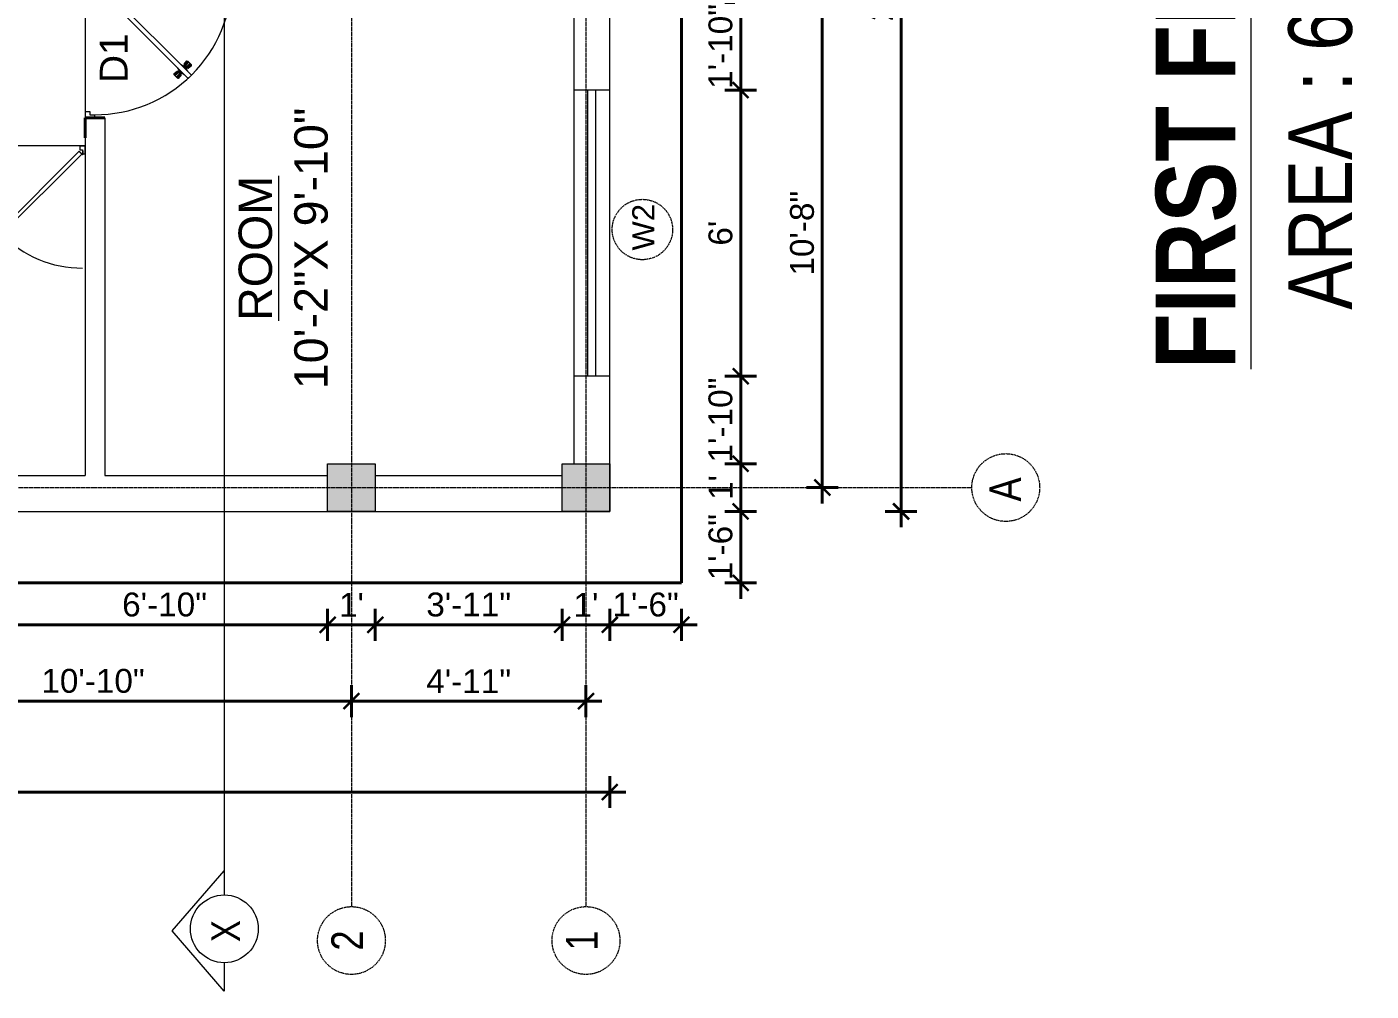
# Model space of a CAD drawing. Header units: inches. Extents: x 141029 to 166402, y -23568 to -18036.
# Drawn here: x 165023.8 to 165361.9, y -20372.5 to -20129.9 of the extents above; entities that cross this region are included whole.
import ezdxf

# ---------------------------------------------------------------- set-up
doc = ezdxf.new("R2010")
doc.units = ezdxf.units.IN
doc.header["$LTSCALE"] = 0.5
doc.header["$MEASUREMENT"] = 0
doc.header["$PDMODE"] = 66
doc.linetypes.add('CENTER', pattern=[2, 1.25, -0.25, 0.25, -0.25])
for name, color, linetype, lineweight in [('Annotate-Lite.w', 177, 'Continuous', 9), ('Annotations-Bold.w', 177, 'Continuous', 13), ('DOOR & WIN', 1, 'Continuous', 25), ('PUERTAS', 7, 'Continuous', 9), ('TEXT', 220, 'Continuous', 9), ('Text-100.w', 254, 'Continuous', 9), ('wall', 1, 'Continuous', 40)]:
    doc.layers.add(name, color=color, linetype=linetype, lineweight=lineweight)
doc.styles.add('ARAIL', font='ARIALN.TTF')
doc.styles.add('arial', font='arial.ttf')
doc.styles.add('DIMTEXT', font='arial.ttf', dxfattribs={"height": 6})
doc.styles.add('gaurav', font='arial.ttf')
doc.styles.get("Standard").update_dxf_attribs({"font": 'arial.ttf'})
doc.dimstyles.new('1 by 96', dxfattribs={"dimtxt": 6, "dimasz": 4, "dimexe": 4, "dimexo": 4, "dimgap": 2, "dimtad": 1, "dimdec": 0, "dimzin": 0, "dimdsep": 46, "dimlunit": 4, "dimtxsty": 'Standard', "dimblk": 'ARCHTICK', "dimcen": 0, "dimdle": 4, "dimadec": 0, "dimazin": 0, "dimtfac": 1, "dimtdec": 0, "dimtix": 1, "dimtofl": 0, "dimtmove": 1, "dimatfit": 3, "dimldrblk": 'ARCHTICK', "dimfxl": 4, "dimfxlon": 1, "dimtolj": 1, "dimtzin": 0, "dimlwd": -1, "dimlwe": -1, "dimarcsym": 0})

# ---------------------------------------------------------------- blocks, each defined once
blk = doc.blocks.new('2ft6in')
at = {"layer": 'PUERTAS', "color": 2}
for p, q in [((0.84, 2.1), (21.02, 22.28)), ((21.71, 21.6), (1.47, 1.37)), ((18.33, 21.76), (18.31, 21.77)), ((21.71, 21.6), (21.02, 22.28)), ((21.18, 18.9), (21.2, 18.89)), ((0, 2), (0, 0)), ((0.6, 2), (0, 2)), ((1.33, 0), (0, 0)), ((0.6, 1.26), (0.6, 2.04)), ((0.67, 1.26), (0.6, 1.26)), ((0.67, 1.26), (0.67, 2.01)), ((0.67, 1), (0.67, 1.26)), ((1.33, 1), (0.67, 1)), ((1.31, 1.53), (0.79, 2.06)), ((1.36, 1.58), (0.81, 2.12)), ((1.36, 1.58), (1.31, 1.53)), ((1.47, 1.37), (1.31, 1.53)), ((1.33, 0), (1.33, 1)), ((28.67, 0), (28.67, 1)), ((28.67, 1), (29.33, 1)), ((28.67, 0), (30, 0)), ((29.33, 1), (29.33, 2)), ((29.33, 2), (30, 2)), ((30, 0), (30, 2))]:
    blk.add_line(p, q, dxfattribs=at)
at = {"layer": 'PUERTAS', "color": 8}
for p, q in [((18.81, 20.78), (18.04, 21.4)), ((18.86, 20.83), (18.08, 21.46)), ((18.95, 20.92), (18.2, 21.58)), ((18.44, 21.9), (18.31, 21.77)), ((19.07, 21.03), (18.34, 21.72)), ((18.44, 21.9), (18.56, 22.02)), ((18.58, 22.01), (18.56, 22.02)), ((19.3, 21.26), (18.61, 22)), ((19.42, 21.38), (18.75, 22.14)), ((19.51, 21.48), (18.88, 22.26)), ((18.91, 20.27), (19.19, 20.69)), ((19.55, 21.53), (18.93, 22.3)), ((19.13, 20.8), (19.03, 20.9)), ((19.15, 20.82), (19.05, 20.92)), ((19.09, 20.44), (19.25, 20.76)), ((19.19, 20.87), (19.1, 20.96)), ((19.25, 20.93), (19.16, 21.02)), ((19.28, 20.63), (19.32, 20.83)), ((19.4, 21.08), (19.31, 21.17)), ((19.47, 21.15), (19.38, 21.24)), ((19.43, 20.78), (19.4, 20.9)), ((19.51, 21.19), (19.42, 21.28)), ((19.55, 20.91), (19.43, 20.94)), ((19.53, 21.21), (19.44, 21.3)), ((19.7, 21.06), (19.51, 21.01)), ((19.89, 21.24), (19.58, 21.08)), ((20.07, 21.42), (19.64, 21.15)), ((20.67, 20.47), (20.51, 20.15)), ((20.85, 20.64), (20.57, 20.22)), ((19.69, 19.49), (20.12, 19.76)), ((19.87, 19.67), (20.18, 19.83)), ((20.06, 19.85), (20.25, 19.9)), ((20.21, 20), (20.33, 19.97)), ((20.21, 19.38), (20.83, 18.61)), ((20.23, 19.7), (20.32, 19.61)), ((20.25, 19.72), (20.34, 19.63)), ((20.25, 19.43), (20.88, 18.65)), ((20.29, 19.76), (20.38, 19.67)), ((20.33, 20.13), (20.36, 20.01)), ((20.34, 19.53), (21, 18.77)), ((20.36, 19.83), (20.45, 19.74)), ((20.48, 20.28), (20.44, 20.08)), ((20.46, 19.64), (21.14, 18.91)), ((20.5, 19.98), (20.6, 19.89)), ((20.57, 20.04), (20.66, 19.95)), ((20.61, 20.09), (20.7, 19.99)), ((20.63, 20.11), (20.72, 20.01)), ((20.69, 19.87), (21.42, 19.19)), ((20.81, 19.99), (21.56, 19.33)), ((20.9, 20.08), (21.68, 19.45)), ((20.95, 20.13), (21.72, 19.51)), ((21.32, 19.01), (21.2, 18.89)), ((21.32, 19.01), (21.44, 19.14)), ((21.43, 19.15), (21.44, 19.14)), ((0, 0), (30, 0))]:
    blk.add_line(p, q, dxfattribs=at)
at = {"layer": 'PUERTAS', "color": 1}
for p, q in [((18.06, 21.44), (18.48, 21.86)), ((18.74, 20.79), (18.06, 21.34)), ((18.08, 21.51), (18.45, 21.88)), ((18.11, 21.49), (18.08, 21.51)), ((18.82, 22.25), (18.45, 21.88)), ((18.9, 22.28), (18.48, 21.86)), ((18.84, 22.23), (18.82, 22.25)), ((18.83, 20.8), (19.18, 21.15)), ((18.84, 20.21), (19.1, 20.6)), ((18.92, 20.89), (18.93, 20.88)), ((19.54, 21.59), (18.99, 22.27)), ((19.02, 20.88), (19.24, 21.1)), ((19.12, 20.8), (19.03, 20.89)), ((19.1, 20.7), (19.11, 20.69)), ((19.1, 20.6), (19.1, 20.6)), ((19.11, 20.79), (19.33, 21.01)), ((19.54, 21.5), (19.18, 21.15)), ((19.45, 21.31), (19.24, 21.1)), ((19.55, 21.22), (19.33, 21.01)), ((19.45, 21.41), (19.45, 21.41)), ((19.54, 21.22), (19.45, 21.31)), ((19.64, 21.23), (19.64, 21.23)), ((19.74, 21.24), (19.73, 21.23)), ((20.12, 21.49), (19.74, 21.24)), ((20.22, 21.48), (20.22, 21.49)), ((20.66, 20.31), (20.65, 20.31)), ((20.91, 20.7), (20.66, 20.31)), ((20.91, 20.8), (20.91, 20.79)), ((18.85, 20.11), (18.84, 20.12)), ((19.53, 19.43), (19.54, 19.42)), ((19.64, 19.42), (20.02, 19.67)), ((20.02, 19.67), (20.03, 19.68)), ((20.12, 19.68), (20.12, 19.68)), ((20.21, 19.69), (20.43, 19.9)), ((20.22, 19.41), (20.57, 19.76)), ((20.22, 19.69), (20.31, 19.6)), ((20.22, 19.32), (20.76, 18.64)), ((20.31, 19.6), (20.52, 19.81)), ((20.31, 19.5), (20.31, 19.5)), ((20.65, 20.12), (20.43, 19.9)), ((20.74, 20.03), (20.52, 19.81)), ((20.93, 20.11), (20.57, 19.76)), ((20.64, 20.11), (20.73, 20.02)), ((20.65, 20.21), (20.65, 20.22)), ((20.84, 20.02), (20.83, 20.03)), ((20.86, 18.63), (21.28, 19.05)), ((20.91, 18.68), (20.94, 18.66)), ((20.94, 18.66), (21.31, 19.03)), ((21.02, 20.12), (21.7, 19.57)), ((21.7, 19.47), (21.28, 19.05)), ((21.67, 19.4), (21.31, 19.03)), ((21.65, 19.42), (21.67, 19.4))]:
    blk.add_line(p, q, dxfattribs=at)
at = {"layer": 'PUERTAS', "color": 2}
for radius in [0.129, 0.0627]:
    blk.add_circle((0.68, 2.14), radius, dxfattribs=at)
at = {"layer": 'PUERTAS', "color": 8}
blk.add_arc((0.68, 2.14), 28.65, 359.7285, 90.0333, dxfattribs=at)
at = {"layer": 'PUERTAS', "color": 1}
for centre, start, end in [((18.78, 20.84), 231.0764, 315), ((18.94, 22.23), 38.9236, 135), ((18.97, 20.93), 225, 315), ((19.16, 20.74), 135, 219.7428), ((19.06, 20.65), 315, 39.7428), ((19.4, 21.36), 315, 45), ((19.49, 21.55), 315, 38.9236), ((19.6, 21.18), 50.2572, 135), ((19.68, 21.28), 230.2572, 315), ((20.17, 21.44), 45, 135), ((20.7, 20.26), 135, 219.7428), ((20.87, 20.75), 315, 45), ((18.89, 20.16), 135, 225), ((19.59, 19.47), 225, 315), ((20.07, 19.63), 50.2572, 135), ((20.16, 19.73), 230.2572, 315), ((20.27, 19.36), 135, 218.9236), ((20.35, 19.55), 135, 225), ((20.6, 20.17), 315, 39.7428), ((20.78, 19.98), 45, 135), ((20.82, 18.68), 218.9236, 315), ((20.98, 20.07), 51.0764, 135), ((21.65, 19.52), 315, 51.0764)]:
    blk.add_arc(centre, 0.0667, start, end, dxfattribs=at)
blk = doc.blocks.new('*U216')
at = {"color": 3}
blk.add_blockref('2ft6in', (0, 0), dxfattribs=at)
blk = doc.blocks.new('3ft')
at = {"layer": 'PUERTAS', "color": 6}
for p, q in [((1.01, 2.52), (25.23, 26.74)), ((26.05, 25.92), (1.77, 1.64)), ((26.05, 25.92), (25.23, 26.74)), ((0, 2.4), (0, 0)), ((0.72, 2.4), (0, 2.4)), ((1.6, 0), (0, 0)), ((0.72, 1.52), (0.72, 2.44)), ((0.8, 1.52), (0.72, 1.52)), ((0.8, 1.52), (0.8, 2.41)), ((0.8, 1.2), (0.8, 1.52)), ((1.6, 1.2), (0.8, 1.2)), ((1.57, 1.84), (0.94, 2.47)), ((1.63, 1.89), (0.97, 2.55)), ((1.63, 1.89), (1.57, 1.84)), ((1.77, 1.64), (1.57, 1.84)), ((1.6, 0), (1.6, 1.2)), ((34.4, 0), (34.4, 1.2)), ((34.4, 1.2), (35.2, 1.2)), ((34.4, 0), (36, 0)), ((35.2, 1.2), (35.2, 2.4)), ((35.2, 2.4), (36, 2.4)), ((36, 0), (36, 2.4))]:
    blk.add_line(p, q, dxfattribs=at)
at = {"layer": 'PUERTAS', "color": 8}
for p, q in [((22.57, 24.94), (21.65, 25.68)), ((22.63, 24.99), (21.69, 25.75)), ((22.74, 25.1), (21.84, 25.9)), ((22.13, 26.28), (21.98, 26.13)), ((22.88, 25.24), (22.01, 26.06)), ((22.13, 26.28), (22.27, 26.42)), ((22.29, 26.41), (22.27, 26.42)), ((23.16, 25.52), (22.34, 26.39)), ((23.3, 25.66), (22.5, 26.56)), ((23.41, 25.77), (22.65, 26.71)), ((22.69, 24.32), (23.02, 24.83)), ((23.46, 25.83), (22.72, 26.75)), ((22.95, 24.96), (22.84, 25.07)), ((22.98, 24.99), (22.86, 25.1)), ((23.03, 25.04), (22.91, 25.15)), ((22.91, 24.53), (23.1, 24.91)), ((23.11, 25.12), (22.99, 25.23)), ((23.13, 24.76), (23.18, 24.99)), ((23.28, 25.3), (23.17, 25.41)), ((23.36, 25.37), (23.25, 25.49)), ((23.31, 24.94), (23.28, 25.08)), ((23.41, 25.43), (23.3, 25.54)), ((23.46, 25.09), (23.32, 25.13)), ((23.44, 25.45), (23.33, 25.56)), ((23.64, 25.27), (23.41, 25.22)), ((23.87, 25.49), (23.49, 25.3)), ((24.08, 25.71), (23.57, 25.38)), ((23.63, 23.38), (24.14, 23.72)), ((23.84, 23.6), (24.22, 23.79)), ((24.07, 23.82), (24.3, 23.88)), ((24.25, 24), (24.39, 23.97)), ((24.35, 23.72), (24.46, 23.61)), ((24.4, 24.15), (24.43, 24.01)), ((24.43, 23.8), (24.54, 23.69)), ((24.58, 24.33), (24.52, 24.1)), ((24.6, 23.97), (24.72, 23.86)), ((24.8, 24.56), (24.61, 24.18)), ((25.02, 24.77), (24.68, 24.26)), ((24.68, 24.05), (24.79, 23.94)), ((24.73, 24.1), (24.85, 23.99)), ((24.76, 24.13), (24.87, 24.02)), ((24.83, 23.85), (25.7, 23.03)), ((24.97, 23.99), (25.87, 23.2)), ((25.08, 24.1), (26.02, 23.34)), ((25.14, 24.15), (26.06, 23.41)), ((24.25, 23.26), (24.99, 22.34)), ((24.27, 23.64), (24.38, 23.53)), ((24.3, 23.67), (24.41, 23.56)), ((24.3, 23.32), (25.06, 22.38)), ((24.41, 23.43), (25.2, 22.53)), ((24.55, 23.57), (25.37, 22.7)), ((25.58, 22.82), (25.43, 22.67)), ((25.58, 22.82), (25.73, 22.97)), ((25.72, 22.98), (25.73, 22.97)), ((0, 0), (36, 0))]:
    blk.add_line(p, q, dxfattribs=at)
at = {"layer": 'PUERTAS', "color": 1}
for p, q in [((21.67, 25.73), (22.17, 26.23)), ((22.49, 24.95), (21.67, 25.61)), ((21.7, 25.82), (22.14, 26.26)), ((21.73, 25.79), (21.7, 25.82)), ((22.58, 26.7), (22.14, 26.26)), ((22.67, 26.73), (22.17, 26.23)), ((22.61, 26.67), (22.58, 26.7)), ((22.6, 24.96), (23.02, 25.38)), ((22.61, 24.25), (22.92, 24.72)), ((22.62, 24.13), (22.61, 24.14)), ((22.7, 25.07), (22.71, 25.06)), ((23.45, 25.91), (22.79, 26.73)), ((22.82, 25.06), (23.08, 25.32)), ((22.94, 24.95), (22.83, 25.07)), ((22.92, 24.72), (22.92, 24.72)), ((22.93, 24.94), (23.19, 25.21)), ((22.93, 24.84), (22.93, 24.83)), ((23.44, 25.81), (23.02, 25.38)), ((23.34, 25.58), (23.08, 25.32)), ((23.46, 25.47), (23.19, 25.21)), ((23.33, 25.7), (23.34, 25.69)), ((23.45, 25.46), (23.33, 25.57)), ((23.57, 25.47), (23.57, 25.47)), ((24.15, 25.79), (23.68, 25.48)), ((23.68, 25.48), (23.68, 25.48)), ((24.25, 23.62), (24.51, 23.89)), ((24.27, 25.78), (24.26, 25.79)), ((24.26, 23.29), (24.69, 23.71)), ((24.37, 23.52), (24.63, 23.77)), ((24.78, 24.15), (24.51, 23.89)), ((24.89, 24.03), (24.63, 23.77)), ((25.11, 24.14), (24.69, 23.71)), ((24.77, 24.14), (24.88, 24.03)), ((24.79, 24.38), (24.78, 24.37)), ((24.78, 24.26), (24.78, 24.26)), ((25.1, 24.84), (24.79, 24.38)), ((25, 24.03), (25, 24.03)), ((25.09, 24.96), (25.1, 24.95)), ((25.22, 24.14), (26.03, 23.48)), ((23.44, 23.31), (23.45, 23.3)), ((23.56, 23.3), (24.03, 23.61)), ((24.03, 23.61), (24.03, 23.62)), ((24.14, 23.62), (24.14, 23.62)), ((24.26, 23.63), (24.37, 23.52)), ((24.26, 23.18), (24.92, 22.37)), ((24.37, 23.4), (24.37, 23.4)), ((25.04, 22.36), (25.54, 22.86)), ((25.1, 22.42), (25.13, 22.39)), ((25.13, 22.39), (25.57, 22.83)), ((26.04, 23.37), (25.54, 22.86)), ((26.01, 23.27), (25.57, 22.83)), ((25.98, 23.3), (26.01, 23.27))]:
    blk.add_line(p, q, dxfattribs=at)
at = {"layer": 'PUERTAS', "color": 2}
for p, q in [((21.99, 26.11), (21.98, 26.13)), ((25.42, 22.68), (25.43, 22.67))]:
    blk.add_line(p, q, dxfattribs=at)
at = {"layer": 'PUERTAS', "color": 6}
for radius in [0.155, 0.0752]:
    blk.add_circle((0.82, 2.56), radius, dxfattribs=at)
blk.add_arc((0.82, 2.56), 34.38, 359.7285, 90.0333, dxfattribs=at)
at = {"layer": 'PUERTAS', "color": 1}
for centre, start, end in [((22.54, 25.01), 231.0764, 315), ((22.67, 24.2), 135, 225), ((22.73, 26.68), 38.9236, 135), ((22.77, 25.12), 225, 315), ((22.99, 24.89), 135, 219.7428), ((22.87, 24.78), 315, 39.7428), ((23.28, 25.63), 315, 45), ((23.39, 25.86), 315, 38.9236), ((23.51, 25.41), 50.2572, 135), ((23.62, 25.53), 230.2572, 315), ((24.2, 25.73), 45, 135), ((24.84, 24.31), 135, 219.7428), ((24.72, 24.21), 315, 39.7428), ((24.94, 23.98), 45, 135), ((25.04, 24.89), 315, 45), ((25.17, 24.08), 51.0764, 135), ((23.51, 23.36), 225, 315), ((24.09, 23.56), 50.2572, 135), ((24.2, 23.68), 230.2572, 315), ((24.32, 23.23), 135, 218.9236), ((24.42, 23.46), 135, 225), ((24.98, 22.42), 218.9236, 315), ((25.98, 23.42), 315, 51.0764)]:
    blk.add_arc(centre, 0.08, start, end, dxfattribs=at)
blk = doc.blocks.new('*U213')
at = {"color": 3, "xscale": -1}
blk.add_blockref('3ft', (42, 0), dxfattribs=at)
blk = doc.blocks.new('_ArchTick')
at = {"color": 0, "linetype": 'ByBlock', "const_width": 0.15}
blk.add_lwpolyline([(-0.5, -0.5), (0.5, 0.5)], dxfattribs=at)
blk = doc.blocks.new('*D591')
at = {"layer": 'Defpoints', "color": 0, "transparency": 16777216}
for p in [(165105.43, -20251.79), (165164.43, -20251.79), (165105.43, -20299.53)]:
    blk.add_point(p, dxfattribs=at)
at = {"layer": 'wall', "color": 0, "transparency": 16777216}
for p, q in [((165105.43, -20295.53), (165105.43, -20303.53)), ((165164.43, -20295.53), (165164.43, -20303.53)), ((165168.43, -20299.53), (165101.43, -20299.53))]:
    blk.add_line(p, q, dxfattribs=at)
at = {"layer": 'wall', "color": 0, "transparency": 16777216, "xscale": 4, "yscale": 4, "zscale": 4, "rotation": 180}
blk.add_blockref('_ArchTick', (165105.43, -20299.53), dxfattribs=at)
at = {"layer": 'wall', "color": 0, "transparency": 16777216, "xscale": 4, "yscale": 4, "zscale": 4}
blk.add_blockref('_ArchTick', (165164.43, -20299.53), dxfattribs=at)
at = {"layer": 'wall', "color": 0, "transparency": 16777216, "insert": (165134.93, -20294.51), "char_height": 6, "attachment_point": 5}
blk.add_mtext('\\A1;4\'-11"', dxfattribs=at)
blk = doc.blocks.new('*D592')
at = {"layer": 'Defpoints', "color": 0, "transparency": 16777216}
for p in [(164975.43, -20251.79), (165105.43, -20251.79), (164975.43, -20299.53)]:
    blk.add_point(p, dxfattribs=at)
at = {"layer": 'wall', "color": 0, "transparency": 16777216}
for p, q in [((164975.43, -20295.53), (164975.43, -20303.53)), ((165105.43, -20295.53), (165105.43, -20303.53)), ((165109.43, -20299.53), (164971.43, -20299.53))]:
    blk.add_line(p, q, dxfattribs=at)
at = {"layer": 'wall', "color": 0, "transparency": 16777216, "xscale": 4, "yscale": 4, "zscale": 4, "rotation": 180}
blk.add_blockref('_ArchTick', (164975.43, -20299.53), dxfattribs=at)
at = {"layer": 'wall', "color": 0, "transparency": 16777216, "xscale": 4, "yscale": 4, "zscale": 4}
blk.add_blockref('_ArchTick', (165105.43, -20299.53), dxfattribs=at)
at = {"layer": 'wall', "color": 0, "transparency": 16777216, "insert": (165040.43, -20294.46), "char_height": 6, "attachment_point": 5}
blk.add_mtext('\\A1;10\'-10"', dxfattribs=at)
blk = doc.blocks.new('*D594')
at = {"layer": 'Defpoints', "color": 0, "transparency": 16777216}
for p in [(164823.43, -20251.79), (165170.43, -20251.79), (165170.43, -20322.41)]:
    blk.add_point(p, dxfattribs=at)
at = {"layer": 'wall', "color": 0, "transparency": 16777216}
for p, q in [((164823.43, -20318.41), (164823.43, -20326.41)), ((165170.43, -20318.41), (165170.43, -20326.41)), ((164819.43, -20322.41), (165174.43, -20322.41))]:
    blk.add_line(p, q, dxfattribs=at)
at = {"layer": 'wall', "color": 0, "transparency": 16777216, "xscale": 4, "yscale": 4, "zscale": 4, "rotation": 180}
blk.add_blockref('_ArchTick', (164823.43, -20322.41), dxfattribs=at)
at = {"layer": 'wall', "color": 0, "transparency": 16777216, "xscale": 4, "yscale": 4, "zscale": 4}
blk.add_blockref('_ArchTick', (165170.43, -20322.41), dxfattribs=at)
at = {"layer": 'wall', "color": 0, "transparency": 16777216, "insert": (164996.93, -20317.34), "char_height": 6, "attachment_point": 5}
blk.add_mtext('\\A1;28\'-11"', dxfattribs=at)
blk = doc.blocks.new('*D605')
at = {"layer": 'Defpoints', "color": 0, "transparency": 16777216}
for p in [(165170.43, -20117.79), (165223.86, -20117.79), (165170.43, -20245.79)]:
    blk.add_point(p, dxfattribs=at)
at = {"layer": 'wall', "color": 0, "transparency": 16777216}
for p, q in [((165223.86, -20249.79), (165223.86, -20113.79)), ((165219.86, -20117.79), (165227.86, -20117.79)), ((165219.86, -20245.79), (165227.86, -20245.79))]:
    blk.add_line(p, q, dxfattribs=at)
at = {"layer": 'wall', "color": 0, "transparency": 16777216, "xscale": 4, "yscale": 4, "zscale": 4}
for p, rotation in [((165223.86, -20117.79), 90), ((165223.86, -20245.79), 270)]:
    blk.add_blockref('_ArchTick', p, dxfattribs=dict(at, rotation=rotation))
at = {"layer": 'wall', "color": 0, "transparency": 16777216, "insert": (165218.8, -20181.79), "char_height": 6, "attachment_point": 5, "rotation": 90}
blk.add_mtext('\\A1;10\'-8"', dxfattribs=at)
blk = doc.blocks.new('*D607')
at = {"layer": 'Defpoints', "color": 0, "transparency": 16777216}
for p in [(165111.43, -19983.79), (165243.69, -19983.79), (165170.43, -20251.79)]:
    blk.add_point(p, dxfattribs=at)
at = {"layer": 'wall', "color": 0, "transparency": 16777216}
for p, q in [((165243.69, -20255.79), (165243.69, -19979.79)), ((165239.69, -19983.79), (165247.69, -19983.79)), ((165239.69, -20251.79), (165247.69, -20251.79))]:
    blk.add_line(p, q, dxfattribs=at)
at = {"layer": 'wall', "color": 0, "transparency": 16777216, "xscale": 4, "yscale": 4, "zscale": 4}
for p, rotation in [((165243.69, -19983.79), 90), ((165243.69, -20251.79), 270)]:
    blk.add_blockref('_ArchTick', p, dxfattribs=dict(at, rotation=rotation))
at = {"layer": 'wall', "color": 0, "transparency": 16777216, "insert": (165238.68, -20117.79), "char_height": 6, "attachment_point": 5, "rotation": 90}
blk.add_mtext('\\A1;22\'-4"', dxfattribs=at)
blk = doc.blocks.new('*D745')
at = {"layer": 'Defpoints', "color": 0, "transparency": 16777216}
for p in [(165017.43, -20251.79), (165099.43, -20251.79), (165099.43, -20280.32)]:
    blk.add_point(p, dxfattribs=at)
at = {"layer": 'wall', "color": 0, "transparency": 16777216}
for p, q in [((165017.43, -20276.32), (165017.43, -20284.32)), ((165099.43, -20276.32), (165099.43, -20284.32)), ((165013.43, -20280.32), (165103.43, -20280.32))]:
    blk.add_line(p, q, dxfattribs=at)
at = {"layer": 'wall', "color": 0, "transparency": 16777216, "xscale": 4, "yscale": 4, "zscale": 4, "rotation": 180}
blk.add_blockref('_ArchTick', (165017.43, -20280.32), dxfattribs=at)
at = {"layer": 'wall', "color": 0, "transparency": 16777216, "xscale": 4, "yscale": 4, "zscale": 4}
blk.add_blockref('_ArchTick', (165099.43, -20280.32), dxfattribs=at)
at = {"layer": 'wall', "color": 0, "transparency": 16777216, "insert": (165058.43, -20275.25), "char_height": 6, "attachment_point": 5}
blk.add_mtext('\\A1;6\'-10"', dxfattribs=at)
blk = doc.blocks.new('*D746')
at = {"layer": 'Defpoints', "color": 0, "transparency": 16777216}
for p in [(165099.43, -20251.79), (165111.43, -20251.79), (165111.43, -20280.32)]:
    blk.add_point(p, dxfattribs=at)
at = {"layer": 'wall', "color": 0, "transparency": 16777216}
for p, q in [((165099.43, -20276.32), (165099.43, -20284.32)), ((165111.43, -20276.32), (165111.43, -20284.32)), ((165095.43, -20280.32), (165115.43, -20280.32))]:
    blk.add_line(p, q, dxfattribs=at)
at = {"layer": 'wall', "color": 0, "transparency": 16777216, "xscale": 4, "yscale": 4, "zscale": 4, "rotation": 180}
blk.add_blockref('_ArchTick', (165099.43, -20280.32), dxfattribs=at)
at = {"layer": 'wall', "color": 0, "transparency": 16777216, "xscale": 4, "yscale": 4, "zscale": 4}
blk.add_blockref('_ArchTick', (165111.43, -20280.32), dxfattribs=at)
at = {"layer": 'wall', "color": 0, "transparency": 16777216, "insert": (165105.43, -20275.3), "char_height": 6, "attachment_point": 5}
blk.add_mtext("\\A1;1'", dxfattribs=at)
blk = doc.blocks.new('*D747')
at = {"layer": 'Defpoints', "color": 0, "transparency": 16777216}
for p in [(165111.43, -20251.79), (165158.43, -20251.79), (165158.43, -20280.32)]:
    blk.add_point(p, dxfattribs=at)
at = {"layer": 'wall', "color": 0, "transparency": 16777216}
for p, q in [((165111.43, -20276.32), (165111.43, -20284.32)), ((165158.43, -20276.32), (165158.43, -20284.32)), ((165107.43, -20280.32), (165162.43, -20280.32))]:
    blk.add_line(p, q, dxfattribs=at)
at = {"layer": 'wall', "color": 0, "transparency": 16777216, "xscale": 4, "yscale": 4, "zscale": 4, "rotation": 180}
blk.add_blockref('_ArchTick', (165111.43, -20280.32), dxfattribs=at)
at = {"layer": 'wall', "color": 0, "transparency": 16777216, "xscale": 4, "yscale": 4, "zscale": 4}
blk.add_blockref('_ArchTick', (165158.43, -20280.32), dxfattribs=at)
at = {"layer": 'wall', "color": 0, "transparency": 16777216, "insert": (165134.93, -20275.25), "char_height": 6, "attachment_point": 5}
blk.add_mtext('\\A1;3\'-11"', dxfattribs=at)
blk = doc.blocks.new('*D748')
at = {"layer": 'Defpoints', "color": 0, "transparency": 16777216}
for p in [(165158.43, -20251.79), (165170.43, -20251.79), (165170.43, -20280.32)]:
    blk.add_point(p, dxfattribs=at)
at = {"layer": 'wall', "color": 0, "transparency": 16777216}
for p, q in [((165158.43, -20276.32), (165158.43, -20284.32)), ((165170.43, -20276.32), (165170.43, -20284.32)), ((165154.43, -20280.32), (165174.43, -20280.32))]:
    blk.add_line(p, q, dxfattribs=at)
at = {"layer": 'wall', "color": 0, "transparency": 16777216, "xscale": 4, "yscale": 4, "zscale": 4, "rotation": 180}
blk.add_blockref('_ArchTick', (165158.43, -20280.32), dxfattribs=at)
at = {"layer": 'wall', "color": 0, "transparency": 16777216, "xscale": 4, "yscale": 4, "zscale": 4}
blk.add_blockref('_ArchTick', (165170.43, -20280.32), dxfattribs=at)
at = {"layer": 'wall', "color": 0, "transparency": 16777216, "insert": (165164.43, -20275.3), "char_height": 6, "attachment_point": 5}
blk.add_mtext("\\A1;1'", dxfattribs=at)
blk = doc.blocks.new('*D674')
at = {"layer": 'Defpoints', "color": 0, "transparency": 16777216}
for p in [(165170.43, -20251.79), (165188.43, -20269.79), (165188.43, -20280.32)]:
    blk.add_point(p, dxfattribs=at)
at = {"layer": 'wall', "color": 0, "transparency": 16777216}
for p, q in [((165170.43, -20276.32), (165170.43, -20284.32)), ((165188.43, -20276.32), (165188.43, -20284.32)), ((165166.43, -20280.32), (165192.43, -20280.32))]:
    blk.add_line(p, q, dxfattribs=at)
at = {"layer": 'wall', "color": 0, "transparency": 16777216, "xscale": 4, "yscale": 4, "zscale": 4, "rotation": 180}
blk.add_blockref('_ArchTick', (165170.43, -20280.32), dxfattribs=at)
at = {"layer": 'wall', "color": 0, "transparency": 16777216, "xscale": 4, "yscale": 4, "zscale": 4}
blk.add_blockref('_ArchTick', (165188.43, -20280.32), dxfattribs=at)
at = {"layer": 'wall', "color": 0, "transparency": 16777216, "insert": (165179.43, -20275.25), "char_height": 6, "attachment_point": 5}
blk.add_mtext('\\A1;1\'-6"', dxfattribs=at)
blk = doc.blocks.new('*D730')
at = {"layer": 'Defpoints', "color": 0, "transparency": 16777216}
for p in [(165170.43, -20123.79), (165170.43, -20145.79), (165203.34, -20145.79)]:
    blk.add_point(p, dxfattribs=at)
at = {"layer": 'wall', "color": 0, "transparency": 16777216}
for p, q in [((165203.34, -20119.79), (165203.34, -20149.79)), ((165199.34, -20123.79), (165207.34, -20123.79)), ((165199.34, -20145.79), (165207.34, -20145.79))]:
    blk.add_line(p, q, dxfattribs=at)
at = {"layer": 'wall', "color": 0, "transparency": 16777216, "xscale": 4, "yscale": 4, "zscale": 4}
for p, rotation in [((165203.34, -20123.79), 90), ((165203.34, -20145.79), 270)]:
    blk.add_blockref('_ArchTick', p, dxfattribs=dict(at, rotation=rotation))
at = {"layer": 'wall', "color": 0, "transparency": 16777216, "insert": (165198.28, -20134.79), "char_height": 6, "attachment_point": 5, "rotation": 90}
blk.add_mtext('\\A1;1\'-10"', dxfattribs=at)
blk = doc.blocks.new('*D731')
at = {"layer": 'Defpoints', "color": 0, "transparency": 16777216}
for p in [(165170.43, -20145.79), (165170.43, -20217.79), (165203.34, -20217.79)]:
    blk.add_point(p, dxfattribs=at)
at = {"layer": 'wall', "color": 0, "transparency": 16777216}
for p, q in [((165203.34, -20141.79), (165203.34, -20221.79)), ((165199.34, -20145.79), (165207.34, -20145.79)), ((165199.34, -20217.79), (165207.34, -20217.79))]:
    blk.add_line(p, q, dxfattribs=at)
at = {"layer": 'wall', "color": 0, "transparency": 16777216, "xscale": 4, "yscale": 4, "zscale": 4}
for p, rotation in [((165203.34, -20145.79), 90), ((165203.34, -20217.79), 270)]:
    blk.add_blockref('_ArchTick', p, dxfattribs=dict(at, rotation=rotation))
at = {"layer": 'wall', "color": 0, "transparency": 16777216, "insert": (165198.28, -20181.79), "char_height": 6, "attachment_point": 5, "rotation": 90}
blk.add_mtext("\\A1;6'", dxfattribs=at)
blk = doc.blocks.new('*D732')
at = {"layer": 'Defpoints', "color": 0, "transparency": 16777216}
for p in [(165170.43, -20217.79), (165170.43, -20239.79), (165203.34, -20239.79)]:
    blk.add_point(p, dxfattribs=at)
at = {"layer": 'wall', "color": 0, "transparency": 16777216}
for p, q in [((165203.34, -20213.79), (165203.34, -20243.79)), ((165199.34, -20217.79), (165207.34, -20217.79)), ((165199.34, -20239.79), (165207.34, -20239.79))]:
    blk.add_line(p, q, dxfattribs=at)
at = {"layer": 'wall', "color": 0, "transparency": 16777216, "xscale": 4, "yscale": 4, "zscale": 4}
for p, rotation in [((165203.34, -20217.79), 90), ((165203.34, -20239.79), 270)]:
    blk.add_blockref('_ArchTick', p, dxfattribs=dict(at, rotation=rotation))
at = {"layer": 'wall', "color": 0, "transparency": 16777216, "insert": (165198.28, -20228.79), "char_height": 6, "attachment_point": 5, "rotation": 90}
blk.add_mtext('\\A1;1\'-10"', dxfattribs=at)
blk = doc.blocks.new('*D733')
at = {"layer": 'Defpoints', "color": 0, "transparency": 16777216}
for p in [(165170.43, -20239.79), (165170.43, -20251.79), (165203.34, -20251.79)]:
    blk.add_point(p, dxfattribs=at)
at = {"layer": 'wall', "color": 0, "transparency": 16777216}
for p, q in [((165203.34, -20235.79), (165203.34, -20255.79)), ((165199.34, -20239.79), (165207.34, -20239.79)), ((165199.34, -20251.79), (165207.34, -20251.79))]:
    blk.add_line(p, q, dxfattribs=at)
at = {"layer": 'wall', "color": 0, "transparency": 16777216, "xscale": 4, "yscale": 4, "zscale": 4}
for p, rotation in [((165203.34, -20239.79), 90), ((165203.34, -20251.79), 270)]:
    blk.add_blockref('_ArchTick', p, dxfattribs=dict(at, rotation=rotation))
at = {"layer": 'wall', "color": 0, "transparency": 16777216, "insert": (165198.33, -20245.79), "char_height": 6, "attachment_point": 5, "rotation": 90}
blk.add_mtext("\\A1;1'", dxfattribs=at)
blk = doc.blocks.new('*D672')
at = {"layer": 'Defpoints', "color": 0, "transparency": 16777216}
for p in [(165170.43, -20251.79), (165188.43, -20269.79), (165203.34, -20269.79)]:
    blk.add_point(p, dxfattribs=at)
at = {"layer": 'wall', "color": 0, "transparency": 16777216}
for p, q in [((165203.34, -20247.79), (165203.34, -20273.79)), ((165199.34, -20251.79), (165207.34, -20251.79)), ((165199.34, -20269.79), (165207.34, -20269.79))]:
    blk.add_line(p, q, dxfattribs=at)
at = {"layer": 'wall', "color": 0, "transparency": 16777216, "xscale": 4, "yscale": 4, "zscale": 4}
for p, rotation in [((165203.34, -20251.79), 90), ((165203.34, -20269.79), 270)]:
    blk.add_blockref('_ArchTick', p, dxfattribs=dict(at, rotation=rotation))
at = {"layer": 'wall', "color": 0, "transparency": 16777216, "insert": (165198.28, -20260.79), "char_height": 6, "attachment_point": 5, "rotation": 90}
blk.add_mtext('\\A1;1\'-6"', dxfattribs=at)

msp = doc.modelspace()

# ---------------------------------------------------------------- hatches: boundary and pattern name
at = {"layer": 'wall'}
for points in [[(165099.43, -20239.79), (165099.43, -20251.79), (165111.43, -20251.79), (165111.43, -20239.79)], [(165158.43, -20239.79), (165158.43, -20251.79), (165170.43, -20251.79), (165170.43, -20239.79)]]:
    msp.add_hatch(color=256, dxfattribs=at).paths.add_polyline_path(points)

# ---------------------------------------------------------------- linework, layer by layer
at = {"layer": 'Annotate-Lite.w', "color": 1}
for p, q in [((165161.43, -20145.79), (165161.43, -20123.79)), ((165170.43, -20145.79), (165170.43, -20123.79)), ((165043.43, -20152.79), (165043.43, -20242.79)), ((165038.43, -20157.79), (165038.43, -20242.79)), ((165161.43, -20239.79), (165161.43, -20217.79)), ((165170.43, -20251.79), (165170.43, -20217.79)), ((165017.43, -20242.79), (165038.43, -20242.79)), ((165043.43, -20242.79), (165099.43, -20242.79)), ((165111.43, -20242.79), (165158.43, -20242.79)), ((165017.43, -20251.79), (165170.43, -20251.79))]:
    msp.add_line(p, q, dxfattribs=at)
at = {"layer": 'Annotate-Lite.w', "color": 3}
for p, q in [((165170.43, -20145.79), (165161.43, -20145.79)), ((165161.43, -20217.79), (165161.43, -20145.79)), ((165164.93, -20217.79), (165164.93, -20145.79)), ((165166.93, -20217.79), (165166.93, -20145.79)), ((165170.43, -20217.79), (165170.43, -20145.79)), ((165170.43, -20217.79), (165161.43, -20217.79))]:
    msp.add_line(p, q, dxfattribs=at)
at = {"layer": 'Annotate-Lite.w'}
msp.add_line((165038.43, -20152.79), (165038.43, -20152.79), dxfattribs=at)
for points in [[(165099.43, -20251.79), (165099.43, -20239.79), (165111.43, -20239.79), (165111.43, -20251.79)], [(165158.43, -20251.79), (165158.43, -20239.79), (165170.43, -20239.79), (165170.43, -20251.79)]]:
    msp.add_lwpolyline(points, close=True, dxfattribs=at)
at = {"layer": 'Annotations-Bold.w', "color": 0, "linetype": 'CENTER', "ltscale": 0.3}
for p, q in [((165105.43, -19886.78), (165105.43, -20351.21)), ((165164.43, -19886.78), (165164.43, -20351.21)), ((164759.25, -20245.79), (165261.48, -20245.79))]:
    msp.add_line(p, q, dxfattribs=at)
for centre, radius in [((165178.62, -20180.87), 7.6), ((165270.02, -20245.79), 8.53), ((165105.43, -20359.75), 8.53), ((165164.43, -20359.75), 8.53)]:
    msp.add_circle(centre, radius, dxfattribs=at)
at = {"layer": 'TEXT'}
for points in [[(165073.45, -20078.97), (165073.45, -20348.27)], [(165073.45, -20365.34), (165073.45, -20372.48), (165060.36, -20357.34), (165073.45, -20342.2)]]:
    msp.add_lwpolyline(points, dxfattribs=at)
msp.add_circle((165073.45, -20356.81), 8.53, dxfattribs=at)
at = {"layer": 'wall'}
for p, q in [((165188.43, -20269.79), (165188.43, -20123.79)), ((165038.43, -20152.79), (165043.43, -20152.79)), ((165038.43, -20157.79), (165038.43, -20152.79)), ((164823.43, -20269.79), (165188.43, -20269.79))]:
    msp.add_line(p, q, dxfattribs=at)

# ---------------------------------------------------------------- block references
at = {"layer": 'DOOR & WIN', "xscale": -1, "rotation": 270}
msp.add_blockref('*U213', (165038.43, -20158.79), dxfattribs=at)
at = {"layer": 'DOOR & WIN', "rotation": 180}
msp.add_blockref('*U216', (165038.43, -20159.79), dxfattribs=at)

# ---------------------------------------------------------------- texts
at = {"layer": 'Annotations-Bold.w', "color": 0, "linetype": 'CENTER', "ltscale": 0.3, "insert": (165077.05, -20185.63), "char_height": 8.4, "width": 77.2712, "attachment_point": 2, "rotation": 90, "style": 'gaurav'}
msp.add_mtext('{\\LROOM\\P}10\'-2"X 9\'-10"', dxfattribs=at)
at = {"layer": 'Annotations-Bold.w', "color": 0, "linetype": 'CENTER', "ltscale": 0.3, "attachment_point": 1, "rotation": 90}
for s, width, insert, char_height, style in [('W2', 8, (165176.06, -20186.16), 5.6, 'gaurav'), ('A', 6.5393, (165265.88, -20249.32), 8, 'ARAIL'), ('2', 6.5393, (165100.38, -20362.3), 8, 'ARAIL'), ('1', 6.5393, (165159.38, -20362.3), 8, 'ARAIL')]:
    msp.add_mtext_dynamic_manual_height_columns(s, width=width, gutter_width=100, heights=[0], dxfattribs=dict(at, insert=insert, char_height=char_height, style=style))
at = {"layer": 'TEXT', "style": 'DIMTEXT'}
msp.add_text('D1', height=7, rotation=90, dxfattribs=at).set_placement((165049.12, -20144.01))
at = {"layer": 'TEXT', "insert": (165077.4, -20360.13), "char_height": 7.2, "attachment_point": 7, "rotation": 90, "style": 'ARAIL'}
msp.add_mtext_dynamic_manual_height_columns('X', width=125.4648, gutter_width=90, heights=[0], dxfattribs=at)
at = {"layer": 'Text-100.w', "insert": (165307.76, -20105.27), "char_height": 20, "width": 569.1024, "attachment_point": 2, "rotation": 90, "style": 'arial'}
msp.add_mtext('\\A1;{\\fArial Narrow|b1|i0|c0|p34;\\LFIRST FLOOR PLAN\\P\\fArial Narrow|b0|i0|c0|p34;\\H0.8x;\\lAREA : 656.8611 sq. ft.}', dxfattribs=at)

# ---------------------------------------------------------------- dimensions: what is measured, and where the dimension line sits
at = {"layer": 'wall'}
for base, p1, p2, angle, picture, middle in [((165243.69, -19983.79), (165170.43, -20251.79), (165111.43, -19983.79), 90, '*D607', (165238.68, -20117.79)), ((165223.86, -20117.79), (165170.43, -20245.79), (165170.43, -20117.79), 90, '*D605', (165218.8, -20181.79)), ((165203.34, -20217.79), (165170.43, -20145.79), (165170.43, -20217.79), 90, '*D731', (165198.28, -20181.79)), ((165203.34, -20251.79), (165170.43, -20239.79), (165170.43, -20251.79), 90, '*D733', (165198.33, -20245.79)), ((165170.43, -20322.41), (164823.43, -20251.79), (165170.43, -20251.79), 180, '*D594', (164996.93, -20317.34)), ((164975.43, -20299.53), (165105.43, -20251.79), (164975.43, -20251.79), 180, '*D592', (165040.43, -20294.46)), ((165099.43, -20280.32), (165017.43, -20251.79), (165099.43, -20251.79), 180, '*D745', (165058.43, -20275.25)), ((165111.43, -20280.32), (165099.43, -20251.79), (165111.43, -20251.79), 180, '*D746', (165105.43, -20275.3)), ((165105.43, -20299.53), (165164.43, -20251.79), (165105.43, -20251.79), 180, '*D591', (165134.93, -20294.51)), ((165158.43, -20280.32), (165111.43, -20251.79), (165158.43, -20251.79), 180, '*D747', (165134.93, -20275.25)), ((165170.43, -20280.32), (165158.43, -20251.79), (165170.43, -20251.79), 180, '*D748', (165164.43, -20275.3))]:
    dim = msp.add_linear_dim(base=base, p1=p1, p2=p2, angle=angle, dimstyle='1 by 96', dxfattribs=at)
    dim.commit()
    dim.dimension.update_dxf_attribs({"geometry": picture, "text_midpoint": middle})
for base, p1, p2, angle, picture, middle in [((165203.34, -20145.79), (165170.43, -20123.79), (165170.43, -20145.79), 90, '*D730', (165203.34, -20134.79)), ((165203.34, -20239.79), (165170.43, -20217.79), (165170.43, -20239.79), 90, '*D732', (165203.34, -20228.79)), ((165203.34, -20269.79), (165170.43, -20251.79), (165188.43, -20269.79), 90, '*D672', (165203.34, -20260.79)), ((165188.43, -20280.32), (165170.43, -20251.79), (165188.43, -20269.79), 180, '*D674', (165179.43, -20280.32))]:
    dim = msp.add_linear_dim(base=base, p1=p1, p2=p2, angle=angle, dimstyle='1 by 96', dxfattribs=at)
    dim.commit()
    dim.dimension.update_dxf_attribs({"geometry": picture, "text_midpoint": middle, "dimtype": 160})

doc.saveas('drawing.dxf')
